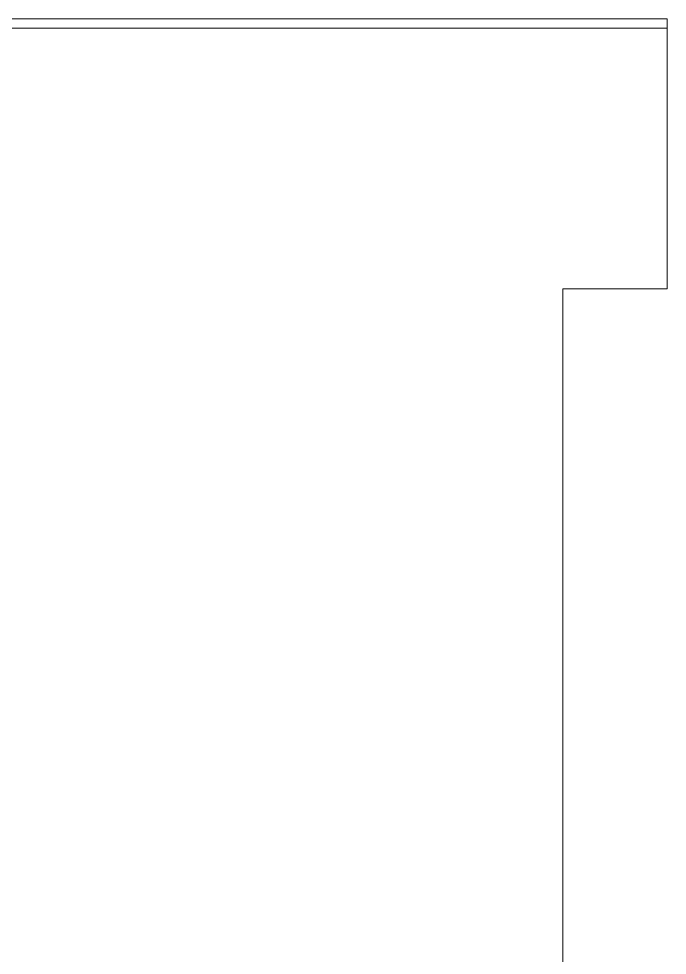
# Model space of a CAD drawing. Header units: millimetres. Extents: x 1359 to 3577, y 1336 to 3557.
# Drawn here: x 2702.67 to 2709.82, y 3028.72 to 3039.06 of the extents above; entities that cross this region are included whole.
import ezdxf

# ---------------------------------------------------------------- set-up
doc = ezdxf.new("R2010")
doc.units = ezdxf.units.MM
doc.layers.add('000-PI-Oprema', color=30, linetype='Continuous', lineweight=5)

msp = doc.modelspace()

# ---------------------------------------------------------------- linework, layer by layer
at = {"layer": '000-PI-Oprema', "color": 0, "linetype": 'ByBlock', "lineweight": 0}
for p, q in [((2709.821, 3039.056), (2701.671, 3039.056)), ((2709.821, 3036.077), (2709.821, 3039.056)), ((2709.821, 3038.951), (2701.671, 3038.951)), ((2709.821, 3036.077), (2708.671, 3036.077))]:
    msp.add_line(p, q, dxfattribs=at)
msp.add_open_spline([(2708.671, 3036.077), (2708.671, 3034.053), (2708.671, 3025.504), (2708.671, 3012.358), (2708.671, 2997.792), (2708.671, 2983.582), (2708.671, 2969.287), (2708.671, 2953.801), (2708.671, 2941.043), (2708.671, 2932.161), (2708.671, 2927.904), (2708.671, 2927.106)], degree=3, knots=[0, 0, 0, 0, 0.055935, 0.236292, 0.362833, 0.457376, 0.627551, 0.756032, 0.883059, 0.978086, 1, 1, 1, 1], dxfattribs=at)

doc.saveas('drawing.dxf')
